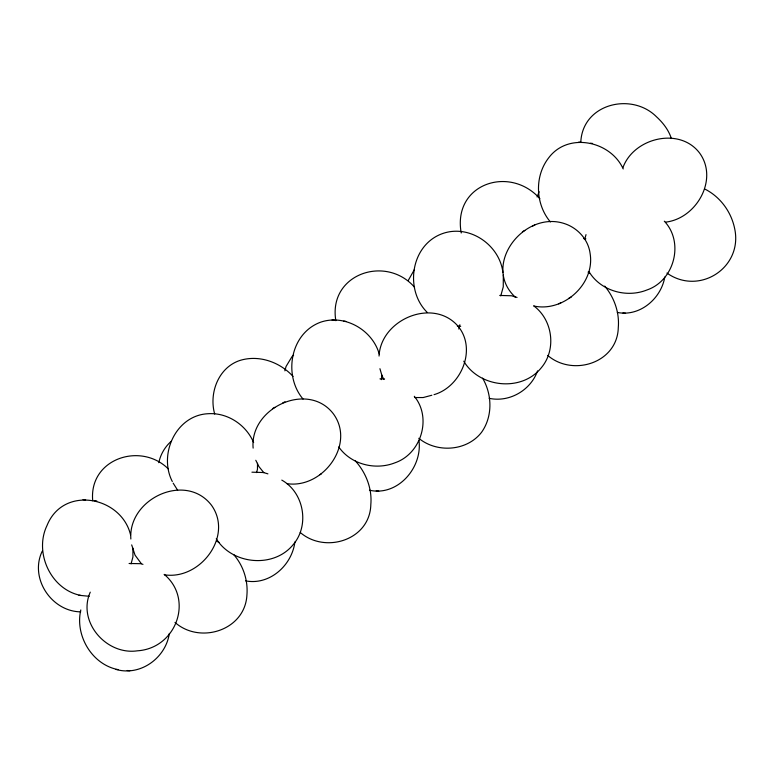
<?xml version="1.0" encoding="UTF-8"?>
<svg xmlns="http://www.w3.org/2000/svg" width="774" height="774" viewBox="0 0 774 774"><rect width="100%" height="100%" fill="white"/><g stroke="black" fill="none" stroke-linecap="round" stroke-linejoin="round"><path stroke-width="1.16" d="M132.925 548.166L132.915 556.97L131.077 563.869M381.921 375.148L381.311 379.647M418.966 440.474C422.575 467.593 397.778 496.589 369.469 490.232M257.5 463.287L257.471 469.208L256.542 472.604M503.313 275.012L503.264 286.854L500.768 295.9M130.845 539.004C128.02 498.659 185.702 471.714 211.476 505.229C233.622 536.13 200.098 580.394 164.369 574.792M379.057 356.05C380.798 319.536 432.627 297.468 457.734 325.844C477.239 348.571 461.468 386.671 434.021 394.663M253.137 448.107C249.451 407.985 307.829 380.663 333.304 413.732C355.924 444.334 322.652 489.062 286.951 483.653M580.829 141.574C583.006 103.484 631.787 91.971 656.526 116.816C662.979 122.727 668.688 130.071 671.339 138.507M158.815 462.688C160.441 454.532 164.978 446.821 171.17 441.325M458.798 329.027L459.872 324.751M80.806 609.96C74.797 635.396 91.951 664.673 118.122 669.626M169.342 633.403C165.8 657.881 140.491 676.495 115.984 669.423M664.789 277.024C661.141 298.667 639.73 316.992 617.333 312.435M42.231 551.194C29.228 578.072 51.394 611.46 80.68 611.857M90.258 592.168C77.09 621.841 106.377 655.394 137.366 650.818C176.453 648.341 193.945 599.134 164.194 574.376M284.871 370.843L286.061 366.47L291.933 356.727L293.607 355.14M537.088 196.944L539.159 191.72M584.815 239.011L586.015 234.638M294.894 541.964C291.982 565.32 269.642 585.531 245.61 580.868M622.915 167.697C633.625 137.782 679.736 126.539 699.677 153.146C718.736 179.471 696.377 218.636 665.611 222.138M537.572 370.91C530.683 390.319 509.369 402.673 489.158 398.32M408.179 280.585L414.438 269.536M534.089 306.069C563.666 312.328 595.032 283.923 590.136 253.659C588.569 241.227 580.152 230.758 568.987 225.398C527.094 205.913 479.88 264.224 515.329 297.187M522.382 231.755L524.811 230.439M532.541 226.143L534.882 224.876M272.467 408.643L274.896 407.327M282.626 403.022L284.977 401.754M558.722 303.901L561.063 302.634M568.803 298.329L571.231 297.023M319.826 474.714L321.316 473.901M431.853 395.243L423.185 397.546L414.729 397.546M129.084 563.491L140.762 563.695L142.958 564.343M623.225 168.955C610.676 141.071 568.3 131.783 548.776 157.722C534.254 176.23 535.376 204.143 550.401 221.964M379.27 354.163C372.594 330.072 344.846 313.915 320.688 322.168C290.173 333.265 283.081 375.438 303.04 399.055M130.554 534.844C121.45 496.502 63.245 484.892 46.972 525.614C33.872 552.742 50.997 589.865 81.076 595.496M499.723 295.445L511.517 295.774L517.042 297.439M379.976 378.883L384.591 378.979M251.937 472.188L263.489 472.527L267.91 473.862M457.337 326.038L460.694 326.318M583.644 238.634L585.879 238.847M78.948 595.283L89.242 596.29M590.436 143.219L592.565 143.432M578.768 142.087L581.38 142.348M622.925 312.977L625.537 313.238M332.027 320.001L334.639 320.252M343.685 321.133L345.823 321.336M376.183 490.89L378.796 491.142M83.021 499.617L85.633 499.869M94.689 500.749L96.818 500.952M127.178 670.507L129.79 670.758M705.162 189.214C720.401 197.012 731.256 211.902 734.661 228.611C743.088 267.523 699.299 296.007 666.946 273.077M216.962 541.297L219.081 542.429M588.056 272.119L589.565 273.038M281.794 480.112C303.843 492.409 309.813 524.956 293.414 544.354C274.015 568.677 232.239 564.739 216.265 538.743M418.792 438.297C436.933 453.206 466.867 451.271 481.534 432.327C492.815 416.48 492.225 394.595 482.589 378.147M168.316 468.899C140.636 441.509 88.749 458.827 92.716 500.768M174.992 622.431C199.992 644.597 245.155 630.375 246.925 594.935C248.115 580.519 243.365 565.717 233.854 554.764M533.644 305.807C552.684 319.71 556.699 349.326 541.432 367.602C521.802 392.244 479.425 387.803 463.761 361.197M547.702 355.401C572.644 377.006 617.497 363.016 618.291 327.489C619.577 312.628 614.285 297.477 604.697 286.09M300.235 532.454C325.177 554.068 370.02 540.078 370.823 504.542C372.255 488.529 365.899 472.411 355.111 460.636M414.545 287.231C385.791 254.327 328.031 274.083 335.839 320.707M539.894 198.686C509.64 164.639 452.335 183.989 461.227 232.984M293.065 376.425C279.869 362.058 258.951 354.54 239.921 360.452C218.316 367.534 208.777 393.279 214.698 414.051M263.847 472.701L258.893 466.538L255.797 460.278M141.313 563.656L135.044 555.142L131.686 544.896M427.006 312.183C404.367 289.534 410.82 244.99 442.302 233.661C469.208 223.928 499.53 244.719 502.916 272.438M664.305 221.18C684.351 242.146 674.473 280.633 646.958 289.969C626.466 298.222 600.653 290.918 589.082 271.78M414.293 396.298C432.076 417.757 421.288 453.719 395.04 462.775C375.438 470.573 350.932 464.468 338.741 446.937M177.652 490.242L173.163 483.16M383.865 379.405L382.008 375.796L379.928 368.705M253.64 442.554C246.093 424.762 227.372 412.319 207.838 413.732C175.804 415.445 158.331 454.435 172.312 481.505"/></g></svg>
